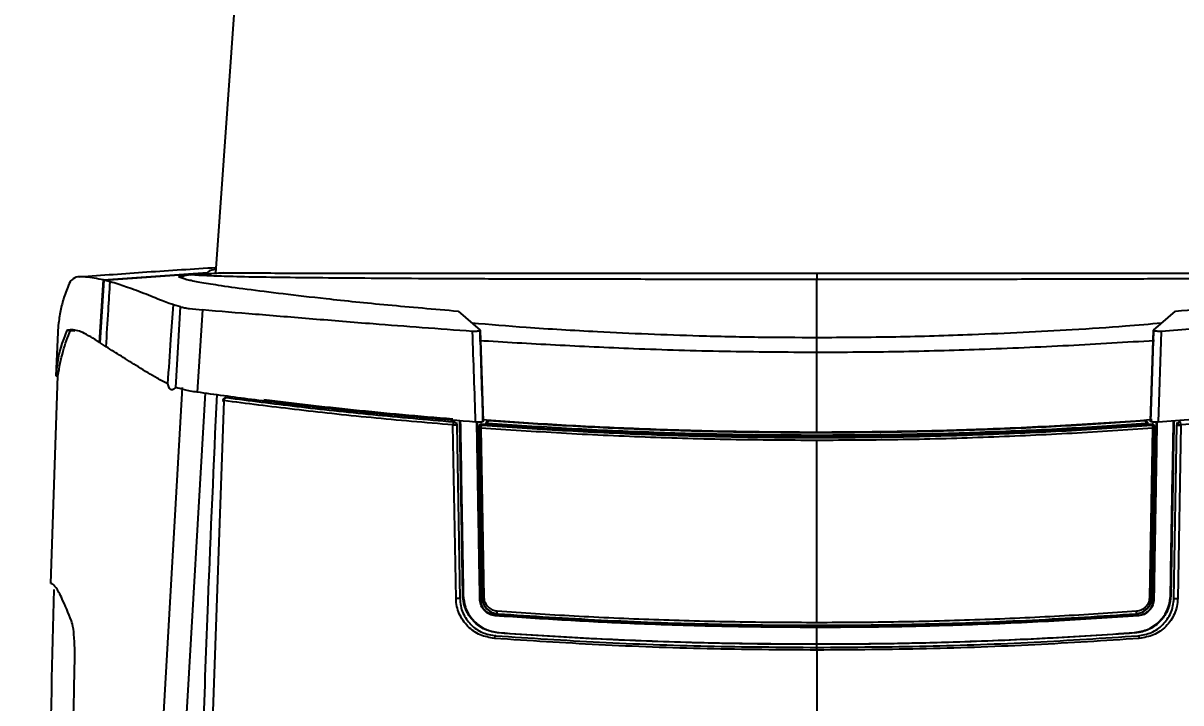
# Model space of a CAD drawing. Header units: millimetres. Extents: x 6622 to 532820, y 3370 to 359312.
# Drawn here: x 459228 to 459333, y 346685.8 to 346747.5 of the extents above; entities that cross this region are included whole.
import ezdxf

# ---------------------------------------------------------------- set-up
doc = ezdxf.new("R2010")
doc.units = ezdxf.units.MM
doc.styles.get("Standard").update_dxf_attribs({"font": 'txt', "bigfont": 'gbcbig.shx'})
doc.dimstyles.new('副本 ISO-25', dxfattribs={"dimtxt": 300, "dimasz": 200, "dimexe": 200, "dimexo": 25, "dimgap": 200, "dimtad": 1, "dimtxsty": 'Standard', "dimcen": 2.5, "dimadec": 0, "dimazin": 0, "dimtfac": 1, "dimtmove": 0, "dimatfit": 3, "dimfxl": 1, "dimarcsym": 0})

# ---------------------------------------------------------------- blocks, each defined once
blk = doc.blocks.new('A$C3E973D8C')
at = {"color": 2, "linetype": 'Continuous', "lineweight": 25}
for p, q in [((1904.49, 476.69), (1901.44, 520.27)), ((1850, 476.7), (1850, 476.16)), ((1903.84, 476.72), (1906.39, 476.55)), ((1904.08, 476.71), (1903.84, 476.72)), ((1906.84, 476.54), (1903.93, 476.73)), ((1905.25, 476.75), (1905.25, 476.72)), ((1914.69, 476.09), (1905.25, 476.75)), ((1914.64, 476.08), (1905.25, 476.73)), ((1850, 470.84), (1850, 476.16)), ((1907.88, 476.4), (1907.43, 476.43)), ((1914.08, 475.92), (1914.64, 476.08)), ((1914.99, 470.38), (1914.64, 476.08)), ((1915.04, 470.41), (1914.69, 476.09)), ((1907.69, 473.65), (1908.34, 473.84)), ((1908.13, 466.34), (1907.69, 473.65)), ((1819.46, 471.52), (1817.47, 473.26)), ((1882.53, 473.26), (1880.54, 471.52)), ((1905.72, 473.36), (1906.19, 465.9)), ((1818.77, 471.42), (1819.06, 463.18)), ((1819.71, 463.22), (1819.43, 471.47)), ((1819.74, 463.28), (1819.46, 471.52)), ((1880.54, 471.52), (1880.26, 463.28)), ((1917.68, 471.5), (1917.28, 471.46)), ((1917.68, 471.5), (1918, 471.5)), ((1914.45, 470.03), (1914.99, 470.38)), ((1914.99, 470.41), (1915.04, 470.41)), ((1918.84, 471.33), (1919, 467.37)), ((1850, 462.25), (1850, 469.5)), ((1919.46, 448.55), (1918.83, 467.4)), ((1919, 467.37), (1918.83, 467.37)), ((1907.55, 466.32), (1910.3, 418.62)), ((1903.78, 465.14), (1903.78, 465.13)), ((1903.78, 465.13), (1905.5, 416.92)), ((1905.47, 465.83), (1908.23, 418.55)), ((1819.99, 463.01), (1819.6, 463.01)), ((1819.6, 463.01), (1819.64, 462.88)), ((1819.99, 463.06), (1819.99, 463.04)), ((1819.99, 463.01), (1819.99, 463.06)), ((1819.99, 462.99), (1819.99, 463.04)), ((1819.99, 462.99), (1819.99, 463.01)), ((1820.14, 462.95), (1820.14, 463.06)), ((1820.23, 463.32), (1820.24, 463.29)), ((1820.68, 463.32), (1820.23, 463.32)), ((1879.76, 463.32), (1879.34, 463.32)), ((1879.76, 463.3), (1879.76, 463.32)), ((1879.86, 463.07), (1879.86, 462.96)), ((1880.01, 463.05), (1880.01, 463.06)), ((1880.01, 463.06), (1880.01, 463.01)), ((1880.01, 463.05), (1880.01, 463)), ((1880.01, 463.01), (1880.01, 463)), ((1880.4, 463.01), (1880.01, 463.01)), ((1880.36, 462.89), (1880.4, 463.01)), ((1882.65, 462.97), (1882.65, 462.91)), ((1817, 462.93), (1817, 462.92)), ((1817, 462.92), (1817.28, 447.18)), ((1817.63, 447.17), (1817.35, 462.91)), ((1819.62, 447.27), (1819.35, 462.75)), ((1819.35, 462.75), (1819.39, 462.63)), ((1819.66, 447.26), (1819.39, 462.63)), ((1819.81, 447.28), (1819.54, 462.64)), ((1880.46, 462.65), (1880.19, 447.28)), ((1880.61, 462.64), (1880.34, 447.26)), ((1880.65, 462.75), (1880.38, 447.27)), ((1880.65, 462.75), (1880.61, 462.64)), ((1882.65, 462.91), (1882.37, 447.17)), ((1882.72, 447.18), (1883, 462.92)), ((1883, 462.92), (1883, 462.93)), ((1919.46, 448.55), (1919.4, 448.55)), ((1817.94, 447.49), (1817.9, 447.46)), ((1819.62, 447.27), (1819.66, 447.26)), ((1880.38, 447.27), (1880.34, 447.26)), ((1882.06, 447.49), (1882.1, 447.46)), ((1819.44, 447.09), (1819.48, 447.13)), ((1880.52, 447.13), (1880.56, 447.09)), ((1820.83, 445.61), (1820.88, 445.66)), ((1821.02, 445.79), (1821.08, 445.79)), ((1878.98, 445.79), (1878.92, 445.79)), ((1879.17, 445.61), (1879.12, 445.66)), ((1821.19, 444.09), (1821.15, 444.05)), ((1850, 444.55), (1850, 444.69)), ((1878.81, 444.09), (1878.85, 444.05)), ((1850, 443.05), (1850, 443.02)), ((1850, 442.5), (1850, 443.02))]:
    blk.add_line(p, q, dxfattribs=at)
at = {"color": 2, "linetype": 'Continuous', "lineweight": 25, "flags": 128}
for points in [[(1819.48, 447.13), (1819.41, 451.14), (1819.3, 457.34), (1819.2, 463.17)], [(1880.8, 463.17), (1880.74, 459.53), (1880.63, 453.33), (1880.52, 447.13)]]:
    blk.add_lwpolyline(points, dxfattribs=at)
at = {"color": 2, "linetype": 'Continuous', "lineweight": 25}
blk.add_arc((419.72, 407.08), 1500, 0.15156, 1.5634, dxfattribs=at)
for points, knots in [([(1850, 476.7), (1848.11, 476.7), (1844.34, 476.7), (1838.55, 476.7), (1832.72, 476.7), (1826.92, 476.7), (1821.42, 476.7), (1816.28, 476.7), (1811.57, 476.71), (1807.33, 476.71), (1803.65, 476.71), (1800.55, 476.71), (1797.92, 476.72), (1796.77, 476.72), (1796.16, 476.72)], [0, 0, 0, 0, 0.0762872, 0.1525745, 0.2361484, 0.3199881, 0.4035621, 0.4871356, 0.5709756, 0.6545486, 0.7381226, 0.8219619, 0.9055361, 1, 1, 1, 1]), ([(1903.84, 476.72), (1903.36, 476.72), (1902.4, 476.72), (1900.2, 476.72), (1897.37, 476.71), (1893.85, 476.71), (1889.79, 476.71), (1885.21, 476.71), (1880.19, 476.7), (1874.8, 476.7), (1869.08, 476.7), (1863.13, 476.7), (1856.75, 476.7), (1852.34, 476.7), (1850, 476.7)], [0, 0, 0, 0, 0.076287, 0.152574, 0.236148, 0.319988, 0.403561, 0.487135, 0.570975, 0.654549, 0.738122, 0.821962, 0.905536, 1, 1, 1, 1]), ([(1916.85, 476.37), (1914.82, 476.52), (1910.69, 476.83), (1906.56, 477.09), (1904.45, 477.22)], [0, 0, 0, 0, 0.490922, 1, 1, 1, 1]), ([(1904.46, 477.06), (1904.47, 477.05), (1905.12, 476.96), (1905.18, 476.85), (1905.25, 476.75)], [0, 0, 0, 0, 0.017082, 1, 1, 1, 1]), ([(1817.47, 473.26), (1816.02, 473.38), (1813.12, 473.63), (1808.87, 474.04), (1804.74, 474.47), (1800.93, 474.92), (1797.48, 475.36), (1794.67, 475.77), (1792.79, 476.12), (1792.32, 476.32), (1792.12, 476.4)], [0, 0, 0, 0, 0.101241, 0.202481, 0.326161, 0.450234, 0.573911, 0.726486, 0.879061, 1, 1, 1, 1]), ([(1850, 476.16), (1848.21, 476.16), (1844.64, 476.16), (1838.94, 476.16), (1832.97, 476.17), (1826.84, 476.18), (1821, 476.2), (1815.53, 476.22), (1810.49, 476.25), (1805.95, 476.28), (1801.98, 476.32), (1798.62, 476.38), (1795.64, 476.46), (1794.33, 476.51), (1793.61, 476.55)], [0, 0, 0, 0, 0.069273, 0.138546, 0.222748, 0.307218, 0.39142, 0.475623, 0.560096, 0.6443, 0.728461, 0.812893, 0.897055, 1, 1, 1, 1]), ([(1906.39, 476.55), (1905.93, 476.53), (1905, 476.48), (1902.87, 476.41), (1900.05, 476.35), (1896.42, 476.31), (1892.21, 476.27), (1887.46, 476.24), (1882.24, 476.21), (1876.62, 476.19), (1870.65, 476.18), (1864.42, 476.17), (1857.52, 476.16), (1852.67, 476.16), (1850, 476.16)], [0, 0, 0, 0, 0.06928, 0.13856, 0.222643, 0.306993, 0.391076, 0.475174, 0.55954, 0.643639, 0.727808, 0.812245, 0.896414, 1, 1, 1, 1]), ([(1907.88, 476.4), (1907.68, 476.32), (1907.3, 476.16), (1906.02, 475.9), (1904.26, 475.61), (1901.78, 475.26), (1898.49, 474.85), (1894.28, 474.36), (1889.05, 473.82), (1884.7, 473.45), (1882.53, 473.26)], [0, 0, 0, 0, 0.1209391, 0.2221947, 0.3234493, 0.4467319, 0.5704058, 0.6936913, 0.8468454, 1, 1, 1, 1]), ([(1906.39, 476.55), (1906.52, 476.55), (1906.78, 476.56), (1907.13, 476.52), (1907.33, 476.46), (1907.43, 476.43)], [0, 0, 0, 0, 0.309976, 0.61996, 1, 1, 1, 1]), ([(1907.43, 476.43), (1907.5, 476.41), (1907.63, 476.37), (1907.78, 476.36), (1907.85, 476.39), (1907.88, 476.4)], [0, 0, 0, 0, 0.358399, 0.678957, 1, 1, 1, 1]), ([(1908.34, 473.84), (1908.34, 473.84), (1908.43, 473.84), (1909.51, 474.25), (1910.45, 474.65), (1912, 475.23), (1913.2, 475.66), (1913.84, 475.85), (1914.08, 475.92)], [0, 0, 0, 0, 0.000004, 0.122783, 0.245655, 0.5368, 0.827969, 1, 1, 1, 1]), ([(1914.45, 470.03), (1914.38, 471.13), (1914.26, 473.1), (1914.14, 475.06), (1914.08, 475.92)], [0, 0, 0, 0, 0.559996, 1, 1, 1, 1]), ([(1914.69, 476.09), (1915.26, 476.2), (1916.09, 476.35), (1916.87, 476.39), (1917.35, 476.33), (1917.62, 476.02), (1917.72, 475.91)], [0, 0, 0, 0, 0.461552, 0.674805, 0.888098, 1, 1, 1, 1]), ([(1917.72, 475.91), (1917.9, 475.5), (1918.23, 474.72), (1918.58, 473.45), (1918.75, 472.34), (1918.82, 471.61), (1918.84, 471.33)], [0, 0, 0, 0, 0.308315, 0.573761, 0.839303, 1, 1, 1, 1]), ([(1907.69, 473.65), (1907.58, 473.62), (1907.36, 473.56), (1906.76, 473.46), (1906.13, 473.4), (1905.72, 473.36)], [0, 0, 0, 0, 0.255002, 0.510011, 1, 1, 1, 1]), ([(1908.85, 466.65), (1908.76, 467.99), (1908.59, 470.39), (1908.42, 472.78), (1908.34, 473.84)], [0, 0, 0, 0, 0.5599978, 1, 1, 1, 1]), ([(1799.1, 472.96), (1801.76, 472.74), (1806.14, 472.38), (1812.82, 471.85), (1816.78, 471.57), (1818.77, 471.42)], [0, 0, 0, 0, 0.435582, 0.716859, 1, 1, 1, 1]), ([(1881.23, 471.42), (1884.27, 471.64), (1889.29, 472.01), (1895.75, 472.54), (1900.96, 472.97), (1904.14, 473.23), (1905.72, 473.36)], [0, 0, 0, 0, 0.340155, 0.559774, 0.780787, 1, 1, 1, 1]), ([(1818.72, 472.16), (1819.81, 472.07), (1822.42, 471.84), (1826.64, 471.56), (1831.29, 471.31), (1836.62, 471.07), (1842.87, 470.88), (1847.61, 470.85), (1850, 470.84)], [0, 0, 0, 0, 0.117435, 0.280132, 0.424672, 0.570214, 0.78345, 1, 1, 1, 1]), ([(1818.77, 471.42), (1818.83, 471.42), (1818.93, 471.42), (1819.1, 471.42), (1819.25, 471.43), (1819.37, 471.45), (1819.41, 471.46), (1819.42, 471.47)], [0, 0, 0, 0, 0.210797, 0.421672, 0.630772, 0.841219, 1, 1, 1, 1]), ([(1819.44, 471.48), (1819.46, 471.49), (1819.48, 471.5), (1819.47, 471.51), (1819.46, 471.52)], [0, 0, 0, 0, 0.626127, 1, 1, 1, 1]), ([(1850, 470.84), (1851.78, 470.85), (1855.35, 470.86), (1860.48, 470.98), (1865.34, 471.15), (1870.62, 471.4), (1876.04, 471.72), (1879.66, 472.03), (1881.28, 472.17)], [0, 0, 0, 0, 0.161229, 0.323882, 0.468133, 0.613389, 0.826694, 1, 1, 1, 1]), ([(1880.57, 471.47), (1880.52, 470.09), (1880.43, 467.34), (1880.34, 464.59), (1880.29, 463.22)], [0, 0, 0, 0, 0.502346, 1, 1, 1, 1]), ([(1880.54, 471.52), (1880.53, 471.51), (1880.52, 471.49), (1880.58, 471.46), (1880.69, 471.44), (1880.83, 471.42), (1881, 471.42), (1881.13, 471.42), (1881.21, 471.42), (1881.23, 471.42)], [0, 0, 0, 0, 0.161844, 0.323858, 0.483607, 0.639006, 0.789741, 0.938221, 1, 1, 1, 1]), ([(1880.94, 463.18), (1880.99, 464.55), (1881.08, 467.3), (1881.18, 470.05), (1881.23, 471.42)], [0, 0, 0, 0, 0.500003, 1, 1, 1, 1]), ([(1915.04, 470.41), (1915.58, 470.76), (1916.62, 471.42), (1917.45, 471.6), (1917.9, 471.52), (1918, 471.5)], [0, 0, 0, 0, 0.4513098, 0.8680911, 1, 1, 1, 1]), ([(1918.83, 467.4), (1918.68, 468.16), (1918.4, 469.7), (1917.92, 470.9), (1917.68, 471.5)], [0, 0, 0, 0, 0.499812, 1, 1, 1, 1]), ([(1918, 471.5), (1918.32, 470.72), (1918.74, 469.69), (1918.92, 468.2), (1918.97, 467.63), (1919, 467.37)], [0, 0, 0, 0, 0.638164, 0.83153, 1, 1, 1, 1]), ([(1819.37, 470.57), (1821.96, 470.42), (1827.13, 470.1), (1834.94, 469.76), (1842.58, 469.54), (1847.52, 469.51), (1850, 469.5)], [0, 0, 0, 0, 0.265417, 0.530854, 0.764247, 1, 1, 1, 1]), ([(1850, 469.5), (1850, 469.74), (1850, 470.2), (1850, 470.64), (1850, 470.84)], [0, 0, 0, 0, 0.536567, 1, 1, 1, 1]), ([(1850, 469.5), (1852.79, 469.52), (1858.38, 469.55), (1866.32, 469.81), (1873.78, 470.16), (1878.34, 470.43), (1880.63, 470.57)], [0, 0, 0, 0, 0.265468, 0.530927, 0.764365, 1, 1, 1, 1]), ([(1908.85, 466.65), (1909.18, 466.82), (1909.84, 467.17), (1911.02, 467.88), (1912.37, 468.72), (1913.6, 469.49), (1914.22, 469.89), (1914.45, 470.03)], [0, 0, 0, 0, 0.122746, 0.245755, 0.536007, 0.826619, 1, 1, 1, 1]), ([(1906.19, 465.9), (1906.4, 465.93), (1906.83, 466), (1907.55, 466.14), (1907.9, 466.26), (1908.13, 466.34)], [0, 0, 0, 0, 0.253234, 0.506475, 1, 1, 1, 1]), ([(1908.13, 466.34), (1908.39, 466.1), (1908.65, 465.86), (1908.85, 466.65), (1908.85, 466.65)], [0, 0, 0, 0, 0.9999874, 1, 1, 1, 1]), ([(1796.22, 465.14), (1798.32, 464.87), (1802.53, 464.33), (1809.5, 463.57), (1814.49, 463.14), (1817, 462.93)], [0, 0, 0, 0, 0.332594, 0.665347, 1, 1, 1, 1]), ([(1798.73, 465.24), (1801.38, 464.92), (1805.84, 464.37), (1812.73, 463.69), (1816.94, 463.35), (1819.06, 463.18)], [0, 0, 0, 0, 0.42133, 0.709593, 1, 1, 1, 1]), ([(1880.94, 463.18), (1884, 463.43), (1889.15, 463.85), (1895.84, 464.57), (1901.28, 465.22), (1904.57, 465.68), (1906.19, 465.9)], [0, 0, 0, 0, 0.3297443, 0.5553096, 0.7824803, 1, 1, 1, 1]), ([(1903.53, 465.41), (1901.44, 465.14), (1897.26, 464.6), (1890.36, 463.85), (1885.42, 463.43), (1882.95, 463.21)], [0, 0, 0, 0, 0.333046, 0.66664, 1, 1, 1, 1]), ([(1883, 462.93), (1885.51, 463.14), (1890.5, 463.57), (1897.47, 464.33), (1901.68, 464.87), (1903.78, 465.14)], [0, 0, 0, 0, 0.334653, 0.667406, 1, 1, 1, 1]), ([(1900.14, 465.24), (1897.49, 464.92), (1892.14, 464.27), (1886.07, 463.74), (1883.01, 463.48)], [0, 0, 0, 0, 0.495957, 1, 1, 1, 1]), ([(1903.78, 465.14), (1903.77, 465.16), (1903.77, 465.21), (1903.73, 465.28), (1903.68, 465.35), (1903.61, 465.4), (1903.55, 465.41), (1903.53, 465.41)], [0, 0, 0, 0, 0.162105, 0.30823, 0.562184, 0.786981, 1, 1, 1, 1]), ([(1903.85, 465.2), (1903.84, 465.22), (1903.82, 465.27), (1903.76, 465.34), (1903.69, 465.38), (1903.62, 465.41), (1903.58, 465.41), (1903.56, 465.42)], [0, 0, 0, 0, 0.223637, 0.401048, 0.649191, 0.828694, 1, 1, 1, 1]), ([(1903.74, 465.11), (1903.75, 465.11), (1903.79, 465.11), (1903.82, 465.12), (1903.85, 465.12), (1903.86, 465.12), (1903.86, 465.13), (1903.85, 465.13), (1903.82, 465.13), (1903.79, 465.13), (1903.78, 465.13)], [0, 0, 0, 0, 0.125003, 0.250121, 0.375057, 0.500047, 0.625139, 0.750062, 0.875101, 1, 1, 1, 1]), ([(1903.85, 465.2), (1903.85, 465.19), (1903.85, 465.19), (1903.84, 465.18), (1903.82, 465.16), (1903.79, 465.15), (1903.78, 465.14)], [0, 0, 0, 0, 0.211417, 0.474302, 0.736972, 1, 1, 1, 1]), ([(1906.14, 416.7), (1906.09, 418.71), (1905.84, 428.78), (1905.32, 445.11), (1904.67, 459.42), (1904.39, 465.69)], [0, 0, 0, 0, 0.1232013, 0.61602, 1, 1, 1, 1]), ([(1817, 462.93), (1817, 462.95), (1817, 462.99), (1817.01, 463.07), (1817.02, 463.14), (1817.04, 463.19), (1817.05, 463.2), (1817.05, 463.21)], [0, 0, 0, 0, 0.1709986, 0.3191657, 0.5704336, 0.7911997, 1, 1, 1, 1]), ([(1817.35, 462.97), (1817.35, 462.97), (1817.34, 462.97), (1817.32, 462.98), (1817.28, 462.98), (1817.23, 462.97), (1817.18, 462.97), (1817.12, 462.96), (1817.05, 462.94), (1817.02, 462.93), (1817, 462.93)], [0, 0, 0, 0, 0.125155, 0.250069, 0.375051, 0.499973, 0.625042, 0.749983, 0.874974, 1, 1, 1, 1]), ([(1817.35, 462.97), (1817.34, 462.99), (1817.33, 463.03), (1817.29, 463.1), (1817.22, 463.16), (1817.14, 463.2), (1817.08, 463.21), (1817.05, 463.21)], [0, 0, 0, 0, 0.1710323, 0.3191137, 0.5703874, 0.7912086, 1, 1, 1, 1]), ([(1817.35, 462.91), (1817.35, 462.95), (1817.33, 463.03), (1817.31, 463.11), (1817.3, 463.15)], [0, 0, 0, 0, 0.50001, 1, 1, 1, 1]), ([(1817.31, 462.98), (1817.32, 462.99), (1817.32, 463.02), (1817.32, 463.03), (1817.32, 463.04)], [0, 0, 0, 0, 0.567373, 1, 1, 1, 1]), ([(1817.35, 462.97), (1817.35, 462.96), (1817.35, 462.94), (1817.35, 462.92), (1817.35, 462.91)], [0, 0, 0, 0, 0.500048, 1, 1, 1, 1]), ([(1817.62, 463.3), (1817.65, 461.95), (1817.7, 459.13), (1817.79, 453.85), (1817.86, 449.91), (1817.9, 447.46)], [0, 0, 0, 0, 0.25471, 0.535066, 1, 1, 1, 1]), ([(1817.94, 447.49), (1817.91, 448.99), (1817.86, 451.98), (1817.77, 457.26), (1817.7, 461.04), (1817.66, 463.32)], [0, 0, 0, 0, 0.283384, 0.566769, 1, 1, 1, 1]), ([(1819.06, 463.18), (1819.11, 463.18), (1819.21, 463.17), (1819.38, 463.17), (1819.53, 463.19), (1819.65, 463.2), (1819.69, 463.22), (1819.7, 463.22)], [0, 0, 0, 0, 0.211142, 0.422392, 0.631698, 0.842418, 1, 1, 1, 1]), ([(1819.16, 463.21), (1819.19, 461.87), (1819.24, 458.52), (1819.34, 453.14), (1819.41, 449.11), (1819.44, 447.09)], [0, 0, 0, 0, 0.249244, 0.624616, 1, 1, 1, 1]), ([(1819.35, 462.75), (1819.35, 462.78), (1819.36, 462.84), (1819.4, 462.92), (1819.46, 462.97), (1819.53, 463), (1819.58, 463.01), (1819.6, 463.01)], [0, 0, 0, 0, 0.220042, 0.440203, 0.656094, 0.866521, 1, 1, 1, 1]), ([(1819.61, 463.38), (1822.2, 463.21), (1827.38, 462.85), (1835.16, 462.5), (1842.72, 462.29), (1847.56, 462.27), (1850, 462.25)], [0, 0, 0, 0, 0.267713, 0.535442, 0.766602, 1, 1, 1, 1]), ([(1819.72, 463.23), (1819.72, 463.23), (1819.75, 463.24), (1819.76, 463.26), (1819.75, 463.27), (1819.74, 463.28)], [0, 0, 0, 0, 0.004394, 0.629884, 1, 1, 1, 1]), ([(1819.99, 463.06), (1819.99, 463.09), (1819.99, 463.15), (1820.04, 463.22), (1820.1, 463.28), (1820.17, 463.31), (1820.22, 463.31), (1820.23, 463.32)], [0, 0, 0, 0, 0.206628, 0.430651, 0.649028, 0.861795, 1, 1, 1, 1]), ([(1819.99, 463.04), (1820, 463.07), (1820, 463.12), (1820.03, 463.18), (1820.07, 463.22), (1820.12, 463.26), (1820.18, 463.28), (1820.22, 463.29), (1820.24, 463.29)], [0, 0, 0, 0, 0.2394983, 0.3473846, 0.4997524, 0.6933306, 0.8326377, 1, 1, 1, 1]), ([(1819.99, 463.04), (1819.99, 463.04), (1820, 463.05), (1820.03, 463.05), (1820.08, 463.05), (1820.12, 463.06), (1820.14, 463.06)], [0, 0, 0, 0, 0.249804, 0.499992, 0.749939, 1, 1, 1, 1]), ([(1819.99, 462.99), (1820, 462.98), (1820.01, 462.97), (1820.05, 462.96), (1820.11, 462.95), (1820.14, 462.95), (1820.14, 462.95)], [0, 0, 0, 0, 0.3121139, 0.6232873, 0.9292508, 1, 1, 1, 1]), ([(1820.24, 463.29), (1820.23, 463.28), (1820.21, 463.26), (1820.18, 463.21), (1820.15, 463.14), (1820.15, 463.08), (1820.14, 463.06)], [0, 0, 0, 0, 0.290951, 0.499999, 0.759936, 1, 1, 1, 1]), ([(1820.14, 463.06), (1822.52, 462.9), (1827.28, 462.57), (1834.73, 462.24), (1842.32, 462.02), (1847.44, 461.99), (1850, 461.98)], [0, 0, 0, 0, 0.2499637, 0.4999657, 0.7499082, 1, 1, 1, 1]), ([(1850, 461.87), (1849.18, 461.87), (1845.07, 461.88), (1840.56, 461.96), (1836.9, 462.08), (1836.37, 462.09), (1835.84, 462.11), (1833.73, 462.18), (1830.02, 462.34), (1825.07, 462.61), (1821.79, 462.84), (1820.14, 462.95)], [0, 0, 0, 0, 0.080085, 0.401098, 0.441136, 0.443639, 0.453648, 0.493686, 0.653921, 0.826538, 1, 1, 1, 1]), ([(1820.24, 463.29), (1822.61, 463.13), (1827.34, 462.81), (1834.75, 462.47), (1842.3, 462.26), (1849.94, 462.19), (1857.6, 462.26), (1865.19, 462.47), (1872.64, 462.81), (1877.39, 463.14), (1879.76, 463.3)], [0, 0, 0, 0, 0.124719, 0.249451, 0.374145, 0.498912, 0.623763, 0.749318, 0.874967, 1, 1, 1, 1]), ([(1850, 462.25), (1852.79, 462.27), (1858.38, 462.3), (1866.27, 462.56), (1873.65, 462.91), (1878.13, 463.23), (1880.39, 463.38)], [0, 0, 0, 0, 0.267757, 0.535506, 0.766701, 1, 1, 1, 1]), ([(1850, 461.98), (1852.55, 461.99), (1857.67, 462.02), (1865.27, 462.24), (1872.73, 462.58), (1877.49, 462.91), (1879.86, 463.07)], [0, 0, 0, 0, 0.249187, 0.499765, 0.750506, 1, 1, 1, 1]), ([(1879.86, 462.96), (1879.1, 462.91), (1876.84, 462.75), (1872.98, 462.51), (1869.04, 462.31), (1866.25, 462.19), (1864.84, 462.14), (1864.14, 462.11), (1863.81, 462.1), (1863.68, 462.1), (1863.63, 462.1), (1863.61, 462.09), (1863.6, 462.09), (1863.59, 462.09), (1863.58, 462.09), (1863.51, 462.09), (1863.25, 462.08), (1862.19, 462.05), (1859.47, 461.97), (1855.2, 461.89), (1851.74, 461.87), (1850, 461.87)], [0, 0, 0, 0, 0.080026, 0.240139, 0.400253, 0.480279, 0.520288, 0.540292, 0.550294, 0.552794, 0.554044, 0.55467, 0.554982, 0.55506, 0.555373, 0.556623, 0.561624, 0.581628, 0.661654, 0.830401, 1, 1, 1, 1]), ([(1879.76, 463.32), (1879.79, 463.31), (1879.85, 463.31), (1879.92, 463.27), (1879.97, 463.2), (1880.01, 463.13), (1880.01, 463.08), (1880.01, 463.06)], [0, 0, 0, 0, 0.208532, 0.41696, 0.62649, 0.840574, 1, 1, 1, 1]), ([(1879.86, 463.07), (1879.85, 463.09), (1879.85, 463.15), (1879.82, 463.22), (1879.79, 463.28), (1879.77, 463.29), (1879.76, 463.3)], [0, 0, 0, 0, 0.240023, 0.500176, 0.709082, 1, 1, 1, 1]), ([(1879.76, 463.3), (1879.78, 463.3), (1879.82, 463.29), (1879.88, 463.27), (1879.93, 463.23), (1879.97, 463.19), (1880, 463.13), (1880, 463.08), (1880.01, 463.05)], [0, 0, 0, 0, 0.167378, 0.306687, 0.500209, 0.652651, 0.760457, 1, 1, 1, 1]), ([(1879.86, 463.07), (1879.88, 463.07), (1879.92, 463.06), (1879.97, 463.06), (1880, 463.06), (1880.01, 463.05), (1880.01, 463.05)], [0, 0, 0, 0, 0.250138, 0.500113, 0.749794, 1, 1, 1, 1]), ([(1879.86, 462.96), (1879.88, 462.96), (1879.93, 462.97), (1879.98, 462.98), (1880, 462.99), (1880.01, 463), (1880.01, 463)], [0, 0, 0, 0, 0.294992, 0.590762, 0.894574, 1, 1, 1, 1]), ([(1880.26, 463.28), (1880.25, 463.27), (1880.24, 463.25), (1880.3, 463.22), (1880.4, 463.19), (1880.55, 463.18), (1880.72, 463.17), (1880.85, 463.17), (1880.92, 463.18), (1880.94, 463.18)], [0, 0, 0, 0, 0.162182, 0.324426, 0.484498, 0.639967, 0.790747, 0.939275, 1, 1, 1, 1]), ([(1880.4, 463.01), (1880.43, 463), (1880.48, 463), (1880.55, 462.96), (1880.61, 462.9), (1880.64, 462.82), (1880.64, 462.77), (1880.65, 462.75)], [0, 0, 0, 0, 0.206364, 0.412669, 0.619626, 0.831089, 1, 1, 1, 1]), ([(1880.56, 447.09), (1880.58, 448.43), (1880.64, 451.79), (1880.73, 457.16), (1880.8, 461.19), (1880.84, 463.21)], [0, 0, 0, 0, 0.249244, 0.624618, 1, 1, 1, 1]), ([(1882.34, 463.32), (1882.31, 461.83), (1882.26, 458.84), (1882.17, 453.56), (1882.1, 449.78), (1882.06, 447.49)], [0, 0, 0, 0, 0.283384, 0.566767, 1, 1, 1, 1]), ([(1882.1, 447.46), (1882.13, 448.94), (1882.18, 451.9), (1882.27, 457.18), (1882.34, 460.98), (1882.38, 463.3)], [0, 0, 0, 0, 0.280268, 0.560537, 1, 1, 1, 1]), ([(1882.65, 462.97), (1882.66, 462.99), (1882.67, 463.03), (1882.71, 463.1), (1882.78, 463.16), (1882.86, 463.2), (1882.92, 463.21), (1882.95, 463.21)], [0, 0, 0, 0, 0.1710323, 0.3191137, 0.5703874, 0.7912086, 1, 1, 1, 1]), ([(1882.7, 463.15), (1882.69, 463.11), (1882.67, 463.03), (1882.65, 462.95), (1882.65, 462.91)], [0, 0, 0, 0, 0.5000315, 1, 1, 1, 1]), ([(1883, 462.93), (1882.98, 462.93), (1882.95, 462.94), (1882.88, 462.96), (1882.82, 462.97), (1882.77, 462.97), (1882.72, 462.98), (1882.68, 462.98), (1882.66, 462.97), (1882.65, 462.97), (1882.65, 462.97)], [0, 0, 0, 0, 0.125026, 0.250017, 0.374958, 0.500027, 0.624949, 0.749931, 0.874845, 1, 1, 1, 1]), ([(1882.65, 462.91), (1882.65, 462.92), (1882.65, 462.94), (1882.65, 462.96), (1882.65, 462.97)], [0, 0, 0, 0, 0.499952, 1, 1, 1, 1]), ([(1882.68, 463.04), (1882.68, 463.03), (1882.68, 463.02), (1882.68, 462.99), (1882.69, 462.98)], [0, 0, 0, 0, 0.432627, 1, 1, 1, 1]), ([(1882.95, 463.21), (1882.95, 463.2), (1882.96, 463.19), (1882.98, 463.14), (1882.99, 463.07), (1883, 462.99), (1883, 462.95), (1883, 462.93)], [0, 0, 0, 0, 0.2088003, 0.4295664, 0.6808343, 0.8290014, 1, 1, 1, 1]), ([(1817.35, 462.91), (1817.35, 462.91), (1817.35, 462.91), (1817.33, 462.91), (1817.29, 462.92), (1817.24, 462.92), (1817.19, 462.92), (1817.12, 462.92), (1817.06, 462.92), (1817.02, 462.92), (1817, 462.92)], [0, 0, 0, 0, 0.125051, 0.24999, 0.374921, 0.500044, 0.624996, 0.749978, 0.87495, 1, 1, 1, 1]), ([(1819.39, 462.63), (1819.39, 462.66), (1819.4, 462.72), (1819.45, 462.8), (1819.52, 462.85), (1819.58, 462.87), (1819.62, 462.87), (1819.64, 462.88)], [0, 0, 0, 0, 0.249566, 0.499144, 0.692624, 0.832177, 1, 1, 1, 1]), ([(1819.39, 462.63), (1819.39, 462.63), (1819.39, 462.63), (1819.4, 462.63), (1819.43, 462.63), (1819.48, 462.64), (1819.52, 462.64), (1819.54, 462.64)], [0, 0, 0, 0, 0.028797, 0.245253, 0.500342, 0.708354, 1, 1, 1, 1]), ([(1819.64, 462.88), (1819.63, 462.87), (1819.6, 462.85), (1819.57, 462.79), (1819.55, 462.73), (1819.55, 462.67), (1819.54, 462.64)], [0, 0, 0, 0, 0.2908849, 0.4999686, 0.7600546, 1, 1, 1, 1]), ([(1819.54, 462.64), (1821.96, 462.48), (1826.81, 462.14), (1834.41, 461.79), (1842.16, 461.56), (1847.39, 461.54), (1850, 461.52)], [0, 0, 0, 0, 0.249954, 0.499951, 0.749886, 1, 1, 1, 1]), ([(1819.64, 462.88), (1822.05, 462.71), (1826.87, 462.38), (1834.43, 462.03), (1842.14, 461.81), (1849.94, 461.73), (1857.76, 461.8), (1865.51, 462.03), (1873.11, 462.38), (1877.95, 462.72), (1880.36, 462.89)], [0, 0, 0, 0, 0.1247223, 0.2494607, 0.3741587, 0.4989443, 0.6237712, 0.7493146, 0.8749651, 1, 1, 1, 1]), ([(1850, 461.52), (1852.61, 461.54), (1857.83, 461.57), (1865.59, 461.8), (1873.2, 462.15), (1878.04, 462.49), (1880.46, 462.65)], [0, 0, 0, 0, 0.249154, 0.499725, 0.750486, 1, 1, 1, 1]), ([(1850, 461.87), (1850, 461.89), (1850, 461.92), (1850, 461.96), (1850, 461.98)], [0, 0, 0, 0, 0.559886, 1, 1, 1, 1]), ([(1880.46, 462.65), (1880.46, 462.68), (1880.45, 462.74), (1880.43, 462.8), (1880.4, 462.86), (1880.37, 462.88), (1880.36, 462.89)], [0, 0, 0, 0, 0.240033, 0.500079, 0.709075, 1, 1, 1, 1]), ([(1880.36, 462.89), (1880.38, 462.88), (1880.42, 462.88), (1880.48, 462.86), (1880.55, 462.81), (1880.6, 462.73), (1880.61, 462.67), (1880.61, 462.64)], [0, 0, 0, 0, 0.167847, 0.3074, 0.50085, 0.750431, 1, 1, 1, 1]), ([(1880.61, 462.64), (1880.61, 462.64), (1880.61, 462.64), (1880.61, 462.64), (1880.6, 462.64), (1880.57, 462.65), (1880.52, 462.65), (1880.48, 462.65), (1880.46, 462.65)], [0, 0, 0, 0, 0.028845, 0.079037, 0.245509, 0.500455, 0.708547, 1, 1, 1, 1]), ([(1882.65, 462.91), (1882.65, 462.91), (1882.65, 462.91), (1882.67, 462.91), (1882.71, 462.92), (1882.76, 462.92), (1882.81, 462.92), (1882.88, 462.92), (1882.94, 462.92), (1882.98, 462.92), (1883, 462.92)], [0, 0, 0, 0, 0.125047, 0.249971, 0.37509, 0.500047, 0.62501, 0.750002, 0.874991, 1, 1, 1, 1]), ([(1850, 445.01), (1850, 448.09), (1850, 453.6), (1850, 459.1), (1850, 461.52)], [0, 0, 0, 0, 0.559999, 1, 1, 1, 1]), ([(1917.6, 445.14), (1917.88, 445.86), (1918.42, 447.19), (1919.01, 448.26), (1919.25, 448.45), (1919.37, 448.54)], [0, 0, 0, 0, 0.373334, 0.686378, 1, 1, 1, 1]), ([(1919.37, 448.54), (1919.38, 448.54), (1919.38, 448.55), (1919.4, 448.55), (1919.41, 448.55), (1919.42, 448.55)], [0, 0, 0, 0, 0.250169, 0.500333, 1, 1, 1, 1]), ([(1919.42, 448.55), (1919.42, 448.55), (1919.43, 448.55), (1919.44, 448.55), (1919.45, 448.55), (1919.46, 448.55)], [0, 0, 0, 0, 0.250099, 0.500173, 1, 1, 1, 1]), ([(1817.9, 447.46), (1817.94, 447.09), (1818.02, 446.35), (1818.58, 445.37), (1819.4, 444.59), (1820.31, 444.16), (1820.92, 444.08), (1821.15, 444.05)], [0, 0, 0, 0, 0.205641, 0.410833, 0.62744, 0.863989, 1, 1, 1, 1]), ([(1821.19, 444.09), (1820.77, 444.16), (1819.93, 444.31), (1818.87, 445.08), (1818.18, 446.1), (1817.96, 446.97), (1817.94, 447.41), (1817.94, 447.49)], [0, 0, 0, 0, 0.253377, 0.507023, 0.751861, 0.955633, 1, 1, 1, 1]), ([(1821.02, 445.79), (1820.85, 445.82), (1820.52, 445.88), (1820.09, 446.17), (1819.77, 446.57), (1819.64, 446.97), (1819.63, 447.2), (1819.62, 447.27)], [0, 0, 0, 0, 0.2271699, 0.4543423, 0.6820339, 0.90976, 1, 1, 1, 1]), ([(1819.66, 447.26), (1819.66, 447.27), (1819.67, 447.27), (1819.7, 447.27), (1819.75, 447.28), (1819.79, 447.28), (1819.81, 447.28)], [0, 0, 0, 0, 0.25008, 0.500079, 0.749983, 1, 1, 1, 1]), ([(1821.08, 445.79), (1820.9, 445.82), (1820.54, 445.88), (1820.08, 446.21), (1819.8, 446.6), (1819.68, 446.97), (1819.67, 447.17), (1819.66, 447.26)], [0, 0, 0, 0, 0.247592, 0.496045, 0.74616, 0.872839, 1, 1, 1, 1]), ([(1821.01, 446.05), (1820.86, 446.07), (1820.55, 446.13), (1820.17, 446.4), (1819.94, 446.73), (1819.83, 447.03), (1819.82, 447.2), (1819.81, 447.28)], [0, 0, 0, 0, 0.25056, 0.500698, 0.749829, 0.874935, 1, 1, 1, 1]), ([(1882.06, 447.49), (1882.02, 447.12), (1881.94, 446.38), (1881.38, 445.4), (1880.56, 444.62), (1879.65, 444.19), (1879.03, 444.11), (1878.81, 444.09)], [0, 0, 0, 0, 0.20682, 0.413213, 0.63051, 0.866826, 1, 1, 1, 1]), ([(1878.85, 444.05), (1879.27, 444.13), (1880.12, 444.28), (1881.17, 445.05), (1881.86, 446.08), (1882.08, 446.94), (1882.1, 447.38), (1882.1, 447.46)], [0, 0, 0, 0, 0.254893, 0.51007, 0.755768, 0.958105, 1, 1, 1, 1]), ([(1880.34, 447.26), (1880.33, 447.17), (1880.32, 446.97), (1880.2, 446.6), (1879.92, 446.21), (1879.46, 445.88), (1879.1, 445.82), (1878.92, 445.79)], [0, 0, 0, 0, 0.127318, 0.253965, 0.504345, 0.752656, 1, 1, 1, 1]), ([(1880.38, 447.27), (1880.36, 447.1), (1880.32, 446.76), (1880.05, 446.32), (1879.66, 445.98), (1879.28, 445.83), (1879.04, 445.8), (1878.98, 445.79)], [0, 0, 0, 0, 0.227502, 0.455032, 0.682884, 0.910543, 1, 1, 1, 1]), ([(1880.19, 447.28), (1880.18, 447.2), (1880.17, 447.03), (1880.06, 446.73), (1879.83, 446.4), (1879.45, 446.13), (1879.14, 446.07), (1878.99, 446.05)], [0, 0, 0, 0, 0.125214, 0.250279, 0.499703, 0.749683, 1, 1, 1, 1]), ([(1880.34, 447.26), (1880.34, 447.27), (1880.33, 447.27), (1880.3, 447.27), (1880.25, 447.28), (1880.21, 447.28), (1880.19, 447.28)], [0, 0, 0, 0, 0.250015, 0.499902, 0.749965, 1, 1, 1, 1]), ([(1817.63, 447.17), (1817.63, 447.18), (1817.63, 447.18), (1817.6, 447.18), (1817.57, 447.18), (1817.52, 447.19), (1817.46, 447.19), (1817.4, 447.19), (1817.34, 447.18), (1817.3, 447.18), (1817.28, 447.18)], [0, 0, 0, 0, 0.125106, 0.249993, 0.375107, 0.500022, 0.625024, 0.75002, 0.87502, 1, 1, 1, 1]), ([(1817.28, 447.18), (1817.29, 446.94), (1817.33, 446.46), (1817.63, 445.56), (1818.3, 444.59), (1819.44, 443.79), (1820.32, 443.64), (1820.77, 443.56)], [0, 0, 0, 0, 0.125182, 0.250286, 0.499648, 0.749662, 1, 1, 1, 1]), ([(1820.88, 443.8), (1820.47, 443.87), (1819.64, 444.01), (1818.59, 444.75), (1817.96, 445.66), (1817.68, 446.5), (1817.65, 446.95), (1817.63, 447.17)], [0, 0, 0, 0, 0.251208, 0.501746, 0.750825, 0.875445, 1, 1, 1, 1]), ([(1819.44, 447.09), (1819.46, 446.93), (1819.5, 446.61), (1819.74, 446.18), (1820.1, 445.84), (1820.49, 445.66), (1820.75, 445.63), (1820.83, 445.61)], [0, 0, 0, 0, 0.211115, 0.421865, 0.641933, 0.878474, 1, 1, 1, 1]), ([(1820.88, 445.66), (1820.71, 445.68), (1820.38, 445.74), (1819.95, 446.02), (1819.63, 446.42), (1819.5, 446.82), (1819.48, 447.06), (1819.48, 447.13)], [0, 0, 0, 0, 0.225727, 0.451471, 0.67746, 0.903886, 1, 1, 1, 1]), ([(1882.37, 447.17), (1882.35, 446.95), (1882.32, 446.5), (1882.04, 445.66), (1881.41, 444.75), (1880.36, 444.01), (1879.53, 443.87), (1879.12, 443.8)], [0, 0, 0, 0, 0.124555, 0.249175, 0.498254, 0.748792, 1, 1, 1, 1]), ([(1880.52, 447.13), (1880.5, 446.96), (1880.46, 446.62), (1880.2, 446.17), (1879.81, 445.84), (1879.42, 445.69), (1879.19, 445.66), (1879.12, 445.66)], [0, 0, 0, 0, 0.227731, 0.455462, 0.682168, 0.909486, 1, 1, 1, 1]), ([(1879.17, 445.61), (1879.34, 445.65), (1879.7, 445.71), (1880.14, 446.04), (1880.45, 446.48), (1880.55, 446.87), (1880.55, 447.07), (1880.56, 447.09)], [0, 0, 0, 0, 0.2480965, 0.4963485, 0.7388139, 0.9647241, 1, 1, 1, 1]), ([(1879.23, 443.56), (1879.68, 443.64), (1880.56, 443.79), (1881.7, 444.59), (1882.37, 445.56), (1882.67, 446.46), (1882.71, 446.94), (1882.72, 447.18)], [0, 0, 0, 0, 0.250338, 0.500352, 0.749714, 0.874818, 1, 1, 1, 1]), ([(1882.37, 447.17), (1882.37, 447.18), (1882.37, 447.18), (1882.4, 447.18), (1882.43, 447.18), (1882.48, 447.19), (1882.54, 447.19), (1882.6, 447.19), (1882.66, 447.18), (1882.7, 447.18), (1882.72, 447.18)], [0, 0, 0, 0, 0.125097, 0.249987, 0.375089, 0.50001, 0.624995, 0.750009, 0.874989, 1, 1, 1, 1]), ([(1820.83, 445.61), (1823.37, 445.44), (1828.45, 445.1), (1835.95, 444.78), (1843.15, 444.58), (1847.71, 444.56), (1850, 444.55)], [0, 0, 0, 0, 0.2714492, 0.5429095, 0.7705478, 1, 1, 1, 1]), ([(1850, 444.69), (1847.3, 444.71), (1841.89, 444.74), (1832.18, 445), (1825.18, 445.41), (1820.88, 445.66)], [0, 0, 0, 0, 0.2781426, 0.5562852, 1, 1, 1, 1]), ([(1821.08, 445.79), (1821.07, 445.79), (1821.04, 445.8), (1821.02, 445.86), (1821, 445.95), (1821.01, 446.01), (1821.01, 446.05)], [0, 0, 0, 0, 0.2497897, 0.499979, 0.750036, 1, 1, 1, 1]), ([(1850, 445.01), (1847.53, 445.02), (1842.57, 445.05), (1835.21, 445.26), (1827.96, 445.58), (1823.32, 445.89), (1821.01, 446.05)], [0, 0, 0, 0, 0.249333, 0.499876, 0.750508, 1, 1, 1, 1]), ([(1878.92, 445.79), (1875.82, 445.59), (1869.63, 445.18), (1859.88, 444.83), (1850, 444.71), (1840.12, 444.83), (1830.37, 445.18), (1824.18, 445.59), (1821.08, 445.79)], [0, 0, 0, 0, 0.1666155, 0.3336154, 0.5001943, 0.6665462, 0.8334399, 1, 1, 1, 1]), ([(1878.99, 446.05), (1876.68, 445.89), (1872.04, 445.58), (1864.8, 445.26), (1857.43, 445.05), (1852.47, 445.02), (1850, 445.01)], [0, 0, 0, 0, 0.24935, 0.499951, 0.750558, 1, 1, 1, 1]), ([(1879.12, 445.66), (1876.43, 445.49), (1871.03, 445.17), (1861.32, 444.79), (1854.31, 444.73), (1850, 444.69)], [0, 0, 0, 0, 0.278142, 0.556285, 1, 1, 1, 1]), ([(1850, 444.55), (1852.71, 444.57), (1858.12, 444.6), (1865.71, 444.84), (1872.76, 445.18), (1877.03, 445.47), (1879.17, 445.61)], [0, 0, 0, 0, 0.2714791, 0.5429518, 0.770609, 1, 1, 1, 1]), ([(1878.92, 445.79), (1878.93, 445.79), (1878.96, 445.8), (1878.98, 445.86), (1879, 445.95), (1878.99, 446.02), (1878.99, 446.05)], [0, 0, 0, 0, 0.2500037, 0.499954, 0.750007, 1, 1, 1, 1]), ([(1917.32, 440.1), (1917.31, 440.75), (1917.28, 441.96), (1917.32, 443.47), (1917.43, 444.65), (1917.53, 444.95), (1917.6, 445.14)], [0, 0, 0, 0, 0.209139, 0.392491, 0.640058, 1, 1, 1, 1]), ([(1850, 443.05), (1848.56, 443.05), (1844.24, 443.07), (1837.21, 443.23), (1828.99, 443.57), (1823.8, 443.91), (1821.19, 444.09)], [0, 0, 0, 0, 0.146171, 0.438858, 0.717855, 1, 1, 1, 1]), ([(1850, 443.05), (1850, 443.33), (1850, 443.83), (1850, 444.33), (1850, 444.55)], [0, 0, 0, 0, 0.560005, 1, 1, 1, 1]), ([(1878.81, 444.09), (1877.47, 443.99), (1873.43, 443.71), (1866.6, 443.37), (1858.3, 443.1), (1852.78, 443.07), (1850, 443.05)], [0, 0, 0, 0, 0.1461669, 0.4388342, 0.7177919, 1, 1, 1, 1]), ([(1820.88, 443.8), (1820.88, 443.8), (1820.86, 443.8), (1820.84, 443.78), (1820.81, 443.74), (1820.79, 443.67), (1820.77, 443.61), (1820.77, 443.57), (1820.77, 443.56)], [0, 0, 0, 0, 0.126466, 0.251446, 0.500068, 0.748816, 0.87364, 1, 1, 1, 1]), ([(1820.77, 443.56), (1823.9, 443.35), (1830.16, 442.94), (1840.01, 442.57), (1846.68, 442.52), (1850, 442.5)], [0, 0, 0, 0, 0.332896, 0.667172, 1, 1, 1, 1]), ([(1850, 442.74), (1846.69, 442.77), (1840.05, 442.81), (1830.24, 443.18), (1824, 443.59), (1820.88, 443.8)], [0, 0, 0, 0, 0.332807, 0.66708, 1, 1, 1, 1]), ([(1821.15, 444.05), (1822.49, 443.96), (1826.51, 443.68), (1833.34, 443.34), (1841.66, 443.07), (1847.21, 443.03), (1850, 443.02)], [0, 0, 0, 0, 0.145785, 0.4377047, 0.717127, 1, 1, 1, 1]), ([(1850, 443.02), (1851.44, 443.02), (1855.76, 443.03), (1862.8, 443.19), (1871.04, 443.53), (1876.24, 443.88), (1878.85, 444.05)], [0, 0, 0, 0, 0.14579, 0.437731, 0.717197, 1, 1, 1, 1]), ([(1879.12, 443.8), (1876, 443.59), (1869.76, 443.18), (1859.95, 442.81), (1853.31, 442.77), (1850, 442.74)], [0, 0, 0, 0, 0.33292, 0.667193, 1, 1, 1, 1]), ([(1850, 442.5), (1853.32, 442.52), (1859.99, 442.57), (1869.84, 442.94), (1876.1, 443.35), (1879.23, 443.56)], [0, 0, 0, 0, 0.332828, 0.667104, 1, 1, 1, 1]), ([(1879.12, 443.8), (1879.13, 443.8), (1879.16, 443.79), (1879.19, 443.74), (1879.22, 443.66), (1879.23, 443.59), (1879.23, 443.56)], [0, 0, 0, 0, 0.250179, 0.500076, 0.749987, 1, 1, 1, 1]), ([(1850, 442.5), (1850, 442.52), (1850, 442.55), (1850, 442.61), (1850, 442.68), (1850, 442.72), (1850, 442.74), (1850, 442.74), (1850, 442.74)], [0, 0, 0, 0, 0.126272, 0.25116, 0.499913, 0.748728, 0.873452, 1, 1, 1, 1]), ([(1850, 442.5), (1850, 437.72), (1850, 429.2), (1850, 420.67), (1850, 416.91)], [0, 0, 0, 0, 0.559998, 1, 1, 1, 1]), ([(1917.98, 412.55), (1917.91, 415.7), (1917.77, 421.89), (1917.54, 431.09), (1917.39, 437.1), (1917.32, 440.1)], [0, 0, 0, 0, 0.340294, 0.669695, 1, 1, 1, 1])]:
    blk.add_open_spline(points, degree=3, knots=knots, dxfattribs=at)
blk = doc.blocks.new('*D429')
at = {"color": 0, "lineweight": -2, "transparency": 16777216}
for p, q in [((457818.48, 355761.22), (450895.95, 355761.22)), ((451095.95, 355561.22), (451095.95, 346555.22)), ((460376.39, 346355.22), (450895.95, 346355.22))]:
    blk.add_line(p, q, dxfattribs=at)
at = {"color": 0, "transparency": 16777216}
for points in [[(451062.62, 355561.22), (451129.28, 355561.22), (451095.95, 355761.22)], [(451062.62, 346555.22), (451129.28, 346555.22), (451095.95, 346355.22)]]:
    blk.add_solid(points, dxfattribs=at)
at = {"layer": 'Defpoints', "color": 0, "transparency": 16777216}
for p in [(457843.48, 355761.22), (451095.95, 346355.22), (460401.39, 346355.22)]:
    blk.add_point(p, dxfattribs=at)
at = {"color": 0, "transparency": 16777216, "insert": (450737.68, 351058.22), "char_height": 300, "attachment_point": 5, "rotation": 90}
blk.add_mtext('(9406堆垛机总高）', dxfattribs=at)

msp = doc.modelspace()

# ---------------------------------------------------------------- block references
at = {"extrusion": (0, 0, -1), "zscale": -1}
msp.add_blockref('A$C3E973D8C', (-461150, 346248.121), dxfattribs=at)

# ---------------------------------------------------------------- dimensions: what is measured, and where the dimension line sits
at = {"color": 3}
dim = msp.add_linear_dim(base=(451095.95, 346355.221), p1=(457843.479, 355761.221), p2=(460401.39, 346355.221), angle=90, text='(<>堆垛机总高）', dimstyle='副本 ISO-25', dxfattribs=at)
dim.commit()
dim.dimension.update_dxf_attribs({"geometry": '*D429', "text_midpoint": (450737.678, 351058.221)})

doc.saveas('drawing.dxf')
